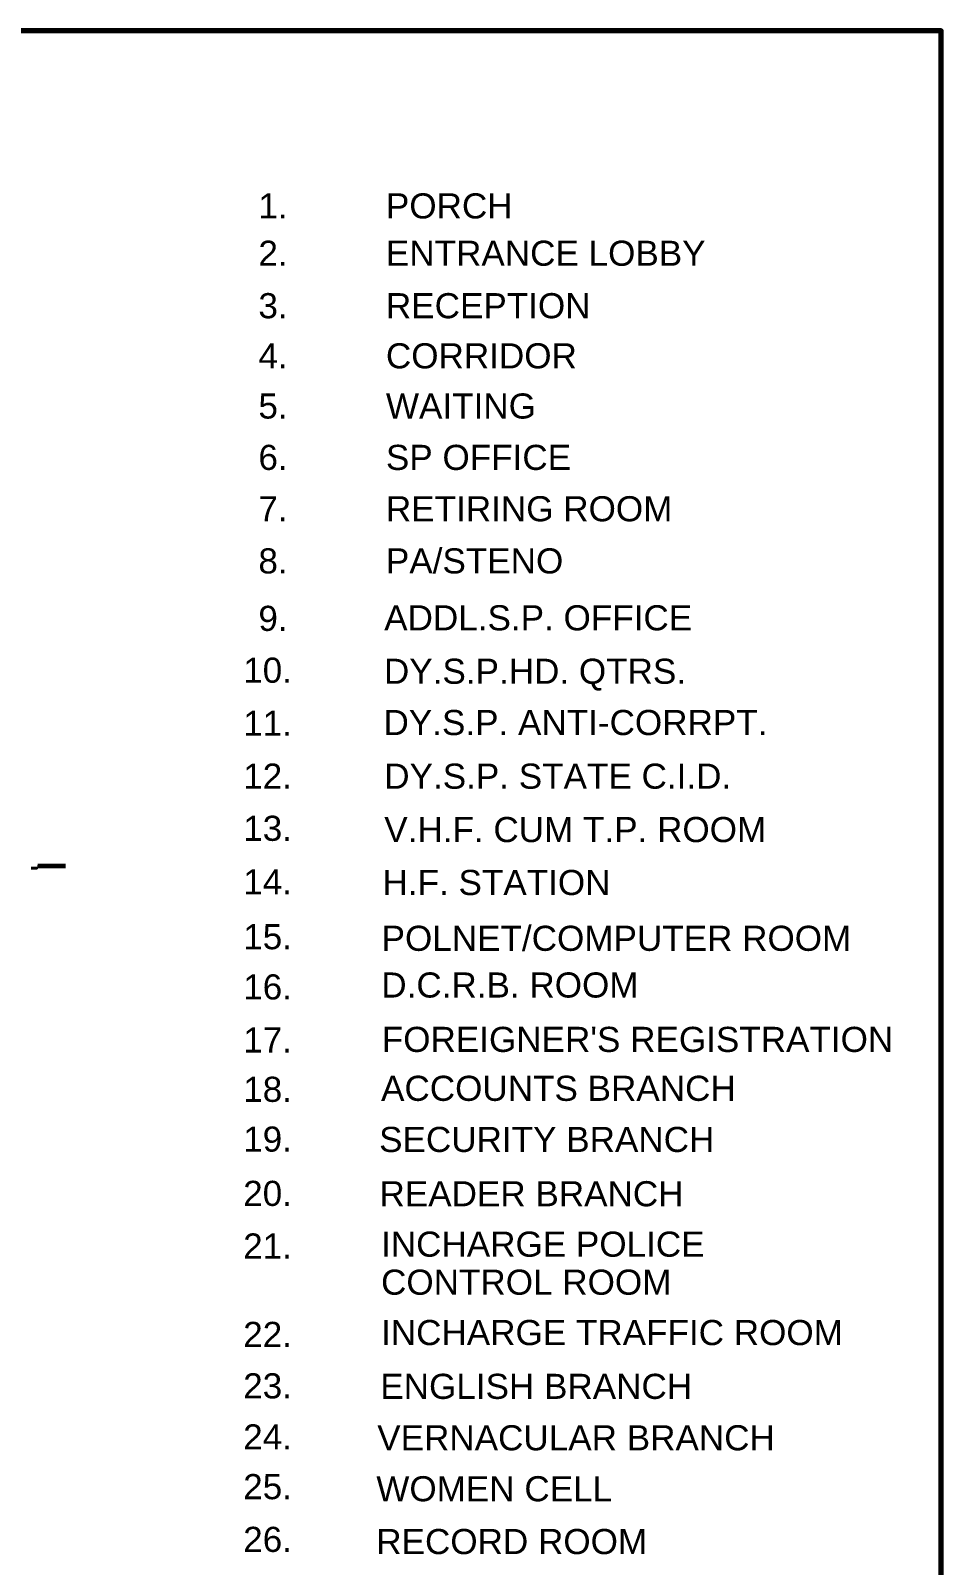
# Model space of a CAD drawing. Header units: inches. Extents: x 1367 to 15762, y 1989 to 8927.
# Drawn here: x 7872.64 to 7890.77, y 2019.75 to 2050.31 of the extents above; entities that cross this region are included whole.
import ezdxf

# ---------------------------------------------------------------- set-up
doc = ezdxf.new("R2010")
doc.units = ezdxf.units.IN
doc.header["$MEASUREMENT"] = 0
for name, color, linetype, lineweight in [('FORM', 2, 'Continuous', 70), ('proj', 31, 'Continuous', 15), ('text', 6, 'Continuous', 25), ('wall', 1, 'Continuous', 40)]:
    doc.layers.add(name, color=color, linetype=linetype, lineweight=lineweight)
doc.styles.get("Standard").update_dxf_attribs({"font": 'arial.ttf', "height": 0.36})

msp = doc.modelspace()

# ---------------------------------------------------------------- hatches: boundary and pattern name
at = {"layer": 'wall'}
msp.add_hatch(color=256, dxfattribs=at).paths.add_polyline_path([(7873.329, 2033.69), (7872.779, 2033.69), (7872.779, 2033.66), (7873.329, 2033.66)])

# ---------------------------------------------------------------- linework, layer by layer
at = {"layer": 'FORM'}
msp.add_lwpolyline([(7797.224, 2050.306), (7797.224, 1988.685), (7890.768, 1988.685), (7890.768, 2050.306)], close=True, dxfattribs=at)
at = {"layer": 'proj', "color": 1}
msp.add_line((7872.779, 2033.69), (7872.779, 2033.641), dxfattribs=at)
msp.add_arc((7872.767, 2033.641), 0.0125, 270, 0, dxfattribs=at)
at = {"layer": 'wall'}
for p, q in [((7872.767, 2033.629), (7872.642, 2033.629)), ((7873.332, 2033.69), (7872.779, 2033.69)), ((7873.332, 2033.66), (7872.779, 2033.66))]:
    msp.add_line(p, q, dxfattribs=at)

# ---------------------------------------------------------------- texts
at = {"layer": 'text'}
for s, p in [('1.', (7877.17, 2046.567)), ('PORCH', (7879.709, 2046.567)), ('2.', (7877.17, 2045.625)), ('ENTRANCE LOBBY', (7879.709, 2045.625)), ('3.', (7877.17, 2044.58)), ('RECEPTION', (7879.709, 2044.58)), ('4.', (7877.17, 2043.582)), ('CORRIDOR', (7879.709, 2043.582)), ('5.', (7877.17, 2042.583)), ('WAITING', (7879.709, 2042.583)), ('6.', (7877.17, 2041.56)), ('SP OFFICE', (7879.709, 2041.56)), ('7.', (7877.17, 2040.537)), ('RETIRING ROOM', (7879.709, 2040.537)), ('8.', (7877.17, 2039.499)), ('PA/STENO', (7879.709, 2039.499)), ('9.', (7877.17, 2038.355)), ('ADDL.S.P. OFFICE', (7879.675, 2038.366)), ('10.', (7876.867, 2037.323)), ('DY.S.P.HD. QTRS.', (7879.67, 2037.302)), ('11.', (7876.867, 2036.266)), ('DY.S.P. ANTI-CORRPT.', (7879.661, 2036.281)), ('12.', (7876.867, 2035.214)), ('DY.S.P. STATE C.I.D.', (7879.676, 2035.213)), ('13.', (7876.867, 2034.175)), ('V.H.F. CUM T.P. ROOM', (7879.676, 2034.15)), ('14.', (7876.867, 2033.11)), ('H.F. STATION', (7879.641, 2033.096)), ('15.', (7876.867, 2032.017)), ('POLNET/COMPUTER ROOM', (7879.623, 2031.985)), ('16.', (7876.867, 2031.017)), ('D.C.R.B. ROOM', (7879.617, 2031.055)), ('17.', (7876.867, 2029.96)), ("FOREIGNER'S REGISTRATION", (7879.627, 2029.972)), ('18.', (7876.867, 2028.978)), ('ACCOUNTS BRANCH', (7879.612, 2028.998)), ('19.', (7876.867, 2027.987)), ('SECURITY BRANCH', (7879.574, 2027.98)), ('20.', (7876.867, 2026.906)), ('READER BRANCH', (7879.581, 2026.899)), ('INCHARGE POLICE', (7879.612, 2025.895)), ('21.', (7876.867, 2025.858)), ('CONTROL ROOM', (7879.612, 2025.138)), ('22.', (7876.867, 2024.098)), ('INCHARGE TRAFFIC ROOM', (7879.612, 2024.135)), ('23.', (7876.867, 2023.074)), ('ENGLISH BRANCH', (7879.597, 2023.064)), ('24.', (7876.867, 2022.057)), ('VERNACULAR BRANCH', (7879.536, 2022.04)), ('25.', (7876.867, 2021.067)), ('WOMEN CELL', (7879.517, 2021.025)), ('26.', (7876.867, 2020.017)), ('RECORD ROOM', (7879.517, 2019.974))]:
    msp.add_text(s, height=0.5, dxfattribs=at).set_placement(p)

doc.saveas('drawing.dxf')
